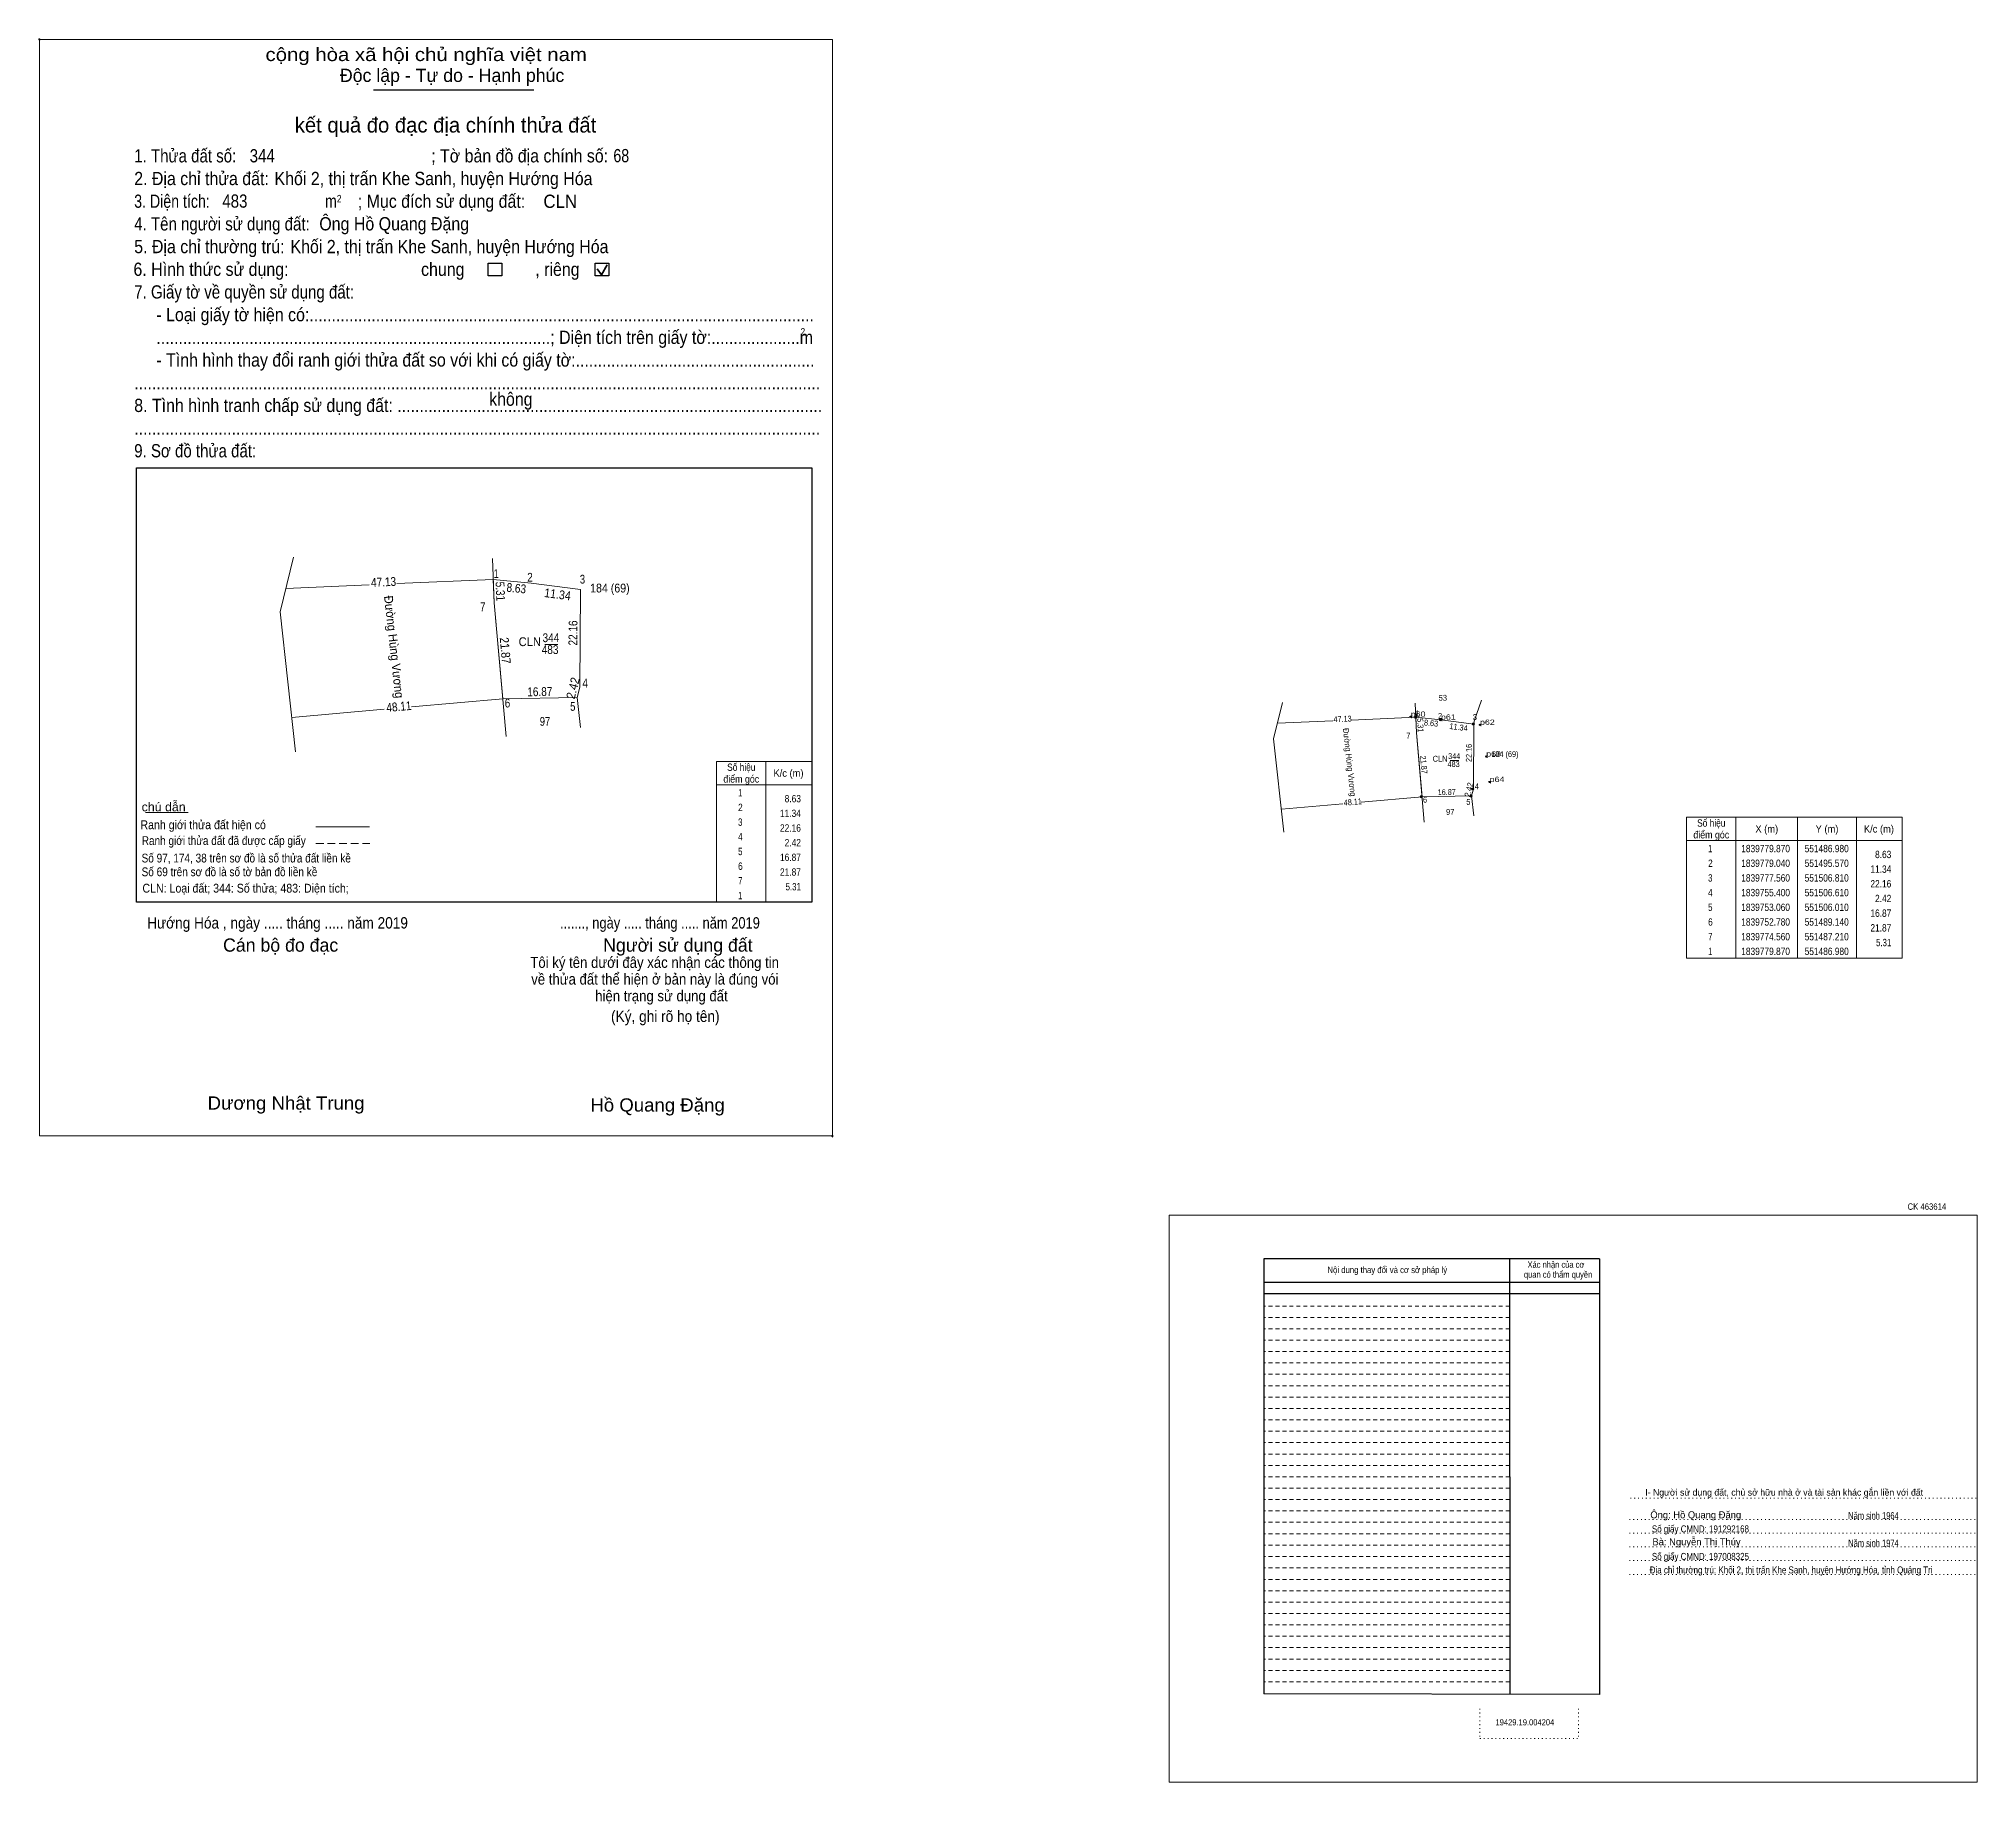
# Model space of a CAD drawing. Header units: metres. Extents: x 551018 to 552101, y 1839416 to 1840011.
# Drawn here: x 551018 to 551678, y 1839417 to 1840011 of the extents above; entities that cross this region are included whole.
import ezdxf
from ezdxf.enums import TextEntityAlignment as Align

# ---------------------------------------------------------------- set-up
doc = ezdxf.new("R2010")
doc.units = ezdxf.units.M
doc.header["$LTSCALE"] = 0.88
doc.header["$PDMODE"] = 32
doc.header["$PDSIZE"] = 0.44
for name, pattern in [('DOTTED', [1.5, 0.3, -1.2]), ('MEDIUM_DASHED', [4.5, 3, -1.5]), ('SHORT_DASHED', [2.7, 1.5, -1.2])]:
    doc.linetypes.add(name, pattern=pattern)
for name, color, linetype, lineweight in [('1', 7, 'DOTTED', 13), ('17', 7, 'Continuous', 13), ('18', 7, 'Continuous', 25), ('2', 7, 'SHORT_DASHED', 13), ('28', 7, 'Continuous', 13), ('49', 7, 'Continuous', 13), ('6', 7, 'Continuous', 13), ('63', 7, 'Continuous', 13)]:
    doc.layers.add(name, color=color, linetype=linetype, lineweight=lineweight)
for name, color, linetype in [('12', 7, 'Continuous'), ('40', 7, 'Continuous'), ('7', 7, 'Continuous'), ('9', 7, 'Continuous')]:
    doc.layers.add(name, color=color, linetype=linetype)

msp = doc.modelspace()

# ---------------------------------------------------------------- hatches: boundary and pattern name
at = {"layer": '28'}
for points in [[(551487.38, 1839779.87, 1), (551486.58, 1839779.87, 1)], [(551495.7667, 1839779.0616, 1), (551494.9667, 1839779.0616, 1)], [(551507.0067, 1839777.5816, 1), (551506.2067, 1839777.5816, 1)], [(551489.3367, 1839752.8016, 1), (551488.5367, 1839752.8016, 1)], [(551506.2067, 1839753.0816, 1), (551505.4067, 1839753.0816, 1)], [(551506.8067, 1839755.4216, 1), (551506.0067, 1839755.4216, 1)]]:
    msp.add_hatch(color=256, dxfattribs=at).paths.add_polyline_path(points)

# ---------------------------------------------------------------- linework, layer by layer
at = {"layer": '1'}
for p, q in [((551560.09, 1839513.95), (551678.17, 1839513.95)), ((551559.73, 1839506.7), (551677.76, 1839506.7)), ((551559.73, 1839502.02), (551677.76, 1839502.02)), ((551559.73, 1839497.34), (551677.76, 1839497.34)), ((551559.73, 1839492.66), (551677.76, 1839492.66)), ((551559.73, 1839487.93), (551677.76, 1839487.93)), ((551508.85, 1839442.21), (551508.85, 1839432.11)), ((551542.35, 1839442.21), (551542.35, 1839432.11)), ((551508.85, 1839432.11), (551542.35, 1839432.11))]:
    msp.add_line(p, q, dxfattribs=at)
at = {"layer": '1', "linetype": 'Continuous'}
for points in [[(551104.88, 1839834.41), (551100.26, 1839815.76), (551105.53, 1839768.06)], [(551441.65, 1839784.94), (551438.57, 1839772.51), (551442.08, 1839740.71)]]:
    msp.add_lwpolyline(points, dxfattribs=at)
for points in [[(551172.88, 1839826.8), (551185.76, 1839825.56), (551202.62, 1839823.34), (551202.32, 1839790.1), (551201.42, 1839786.59), (551176.12, 1839786.17), (551173.22, 1839818.84)], [(551486.98, 1839779.87), (551495.57, 1839779.04), (551506.81, 1839777.56), (551506.61, 1839755.4), (551506.01, 1839753.06), (551489.14, 1839752.78), (551487.21, 1839774.56)], [(551403.05, 1839417.18), (551678.17, 1839417.18), (551678.17, 1839610.26), (551403.05, 1839610.26)], [(551403.05, 1839610.26), (551678.17, 1839610.26), (551678.17, 1839417.18), (551403.05, 1839417.18)], [(551403.05, 1839417.18), (551678.17, 1839417.18), (551678.17, 1839610.26), (551403.05, 1839610.26)]]:
    msp.add_lwpolyline(points, close=True, dxfattribs=at)
at = {"layer": '17'}
msp.add_line((551054.46, 1839747.43), (551068.94, 1839747.43), dxfattribs=at)
at = {"layer": '2', "linetype": 'Continuous', "lineweight": 25}
for p, q in [((551132.05, 1839993.61), (551186.66, 1839993.61)), ((551051.44, 1839864.82), (551281.31, 1839864.82)), ((551281.31, 1839864.82), (551281.31, 1839716.86)), ((551549.55, 1839595.45), (551435.24, 1839595.45)), ((551435.24, 1839595.45), (551435.24, 1839447.28)), ((551518.95, 1839595.45), (551518.97, 1839447.18)), ((551549.55, 1839587.37), (551435.38, 1839587.37)), ((551549.55, 1839583.5), (551435.38, 1839583.5))]:
    msp.add_line(p, q, dxfattribs=at)
at = {"layer": '2', "linetype": 'Continuous', "lineweight": 35}
for p, q in [((551208.21, 1839932.57), (551209.75, 1839930.57)), ((551209.75, 1839930.57), (551211.62, 1839933.92))]:
    msp.add_line(p, q, dxfattribs=at)
at = {"layer": '2', "linetype": 'Continuous'}
for p, q in [((551100.26, 1839815.76), (551104.88, 1839834.41)), ((551438.57, 1839772.51), (551441.65, 1839784.94))]:
    msp.add_line(p, q, dxfattribs=at)
at = {"layer": '2'}
for p, q in [((551518.95, 1839579.37), (551435.19, 1839579.37)), ((551518.95, 1839575.49), (551435.19, 1839575.49)), ((551518.95, 1839575.49), (551435.24, 1839575.49)), ((551518.95, 1839571.6), (551435.24, 1839571.6)), ((551518.95, 1839567.73), (551435.24, 1839567.73)), ((551518.95, 1839563.87), (551435.24, 1839563.87)), ((551518.95, 1839559.96), (551435.24, 1839559.96)), ((551518.95, 1839556.12), (551435.24, 1839556.12)), ((551518.97, 1839552.23), (551435.24, 1839552.23)), ((551518.97, 1839548.37), (551435.24, 1839548.37)), ((551518.97, 1839544.45), (551435.24, 1839544.45)), ((551518.97, 1839540.59), (551435.24, 1839540.59)), ((551518.97, 1839536.73), (551435.24, 1839536.73)), ((551518.97, 1839532.84), (551435.24, 1839532.84)), ((551518.97, 1839528.93), (551435.24, 1839528.93)), ((551518.97, 1839525.06), (551435.24, 1839525.06)), ((551518.97, 1839521.17), (551435.24, 1839521.17)), ((551518.97, 1839517.31), (551435.24, 1839517.31)), ((551518.97, 1839513.47), (551435.24, 1839513.47)), ((551518.97, 1839509.56), (551435.24, 1839509.56)), ((551518.97, 1839505.72), (551435.24, 1839505.72)), ((551518.97, 1839501.81), (551435.24, 1839501.81)), ((551518.97, 1839497.89), (551435.24, 1839497.89)), ((551518.97, 1839494.05), (551435.24, 1839494.05)), ((551518.97, 1839490.19), (551435.24, 1839490.19)), ((551518.97, 1839486.28), (551435.24, 1839486.28)), ((551518.97, 1839482.41), (551435.24, 1839482.41)), ((551518.97, 1839478.53), (551435.24, 1839478.53)), ((551518.97, 1839474.66), (551435.24, 1839474.66)), ((551518.97, 1839470.75), (551435.24, 1839470.75)), ((551518.97, 1839466.91), (551435.24, 1839466.91)), ((551518.97, 1839463.05), (551435.24, 1839463.05)), ((551518.97, 1839459.13), (551435.24, 1839459.13)), ((551518.97, 1839455.25), (551435.24, 1839455.25)), ((551518.97, 1839451.41), (551435.24, 1839451.41))]:
    msp.add_line(p, q, dxfattribs=at)
at = {"layer": '2', "linetype": 'Continuous'}
msp.add_lwpolyline([(551018.33, 1840010.73), (551288.34, 1840010.73), (551288.34, 1839637.27), (551018.33, 1839637.27)], close=True, dxfattribs=at)
at = {"layer": '2', "linetype": 'Continuous', "lineweight": 25}
for points in [[(551171.12, 1839934.56), (551175.76, 1839934.56), (551175.76, 1839930.24), (551171.12, 1839930.24)], [(551207.61, 1839934.56), (551212.25, 1839934.56), (551212.25, 1839930.24), (551207.61, 1839930.24)]]:
    msp.add_lwpolyline(points, close=True, dxfattribs=at)
for points in [[(551281.31, 1839716.86), (551051.44, 1839716.86), (551051.44, 1839864.82)], [(551549.55, 1839595.45), (551549.5, 1839447.09), (551435.24, 1839447.28)]]:
    msp.add_lwpolyline(points, dxfattribs=at)
at = {"layer": '2'}
for p in [(551018.33, 1840010.73), (551288.34, 1839637.27)]:
    msp.add_point(p, dxfattribs=at)
at = {"layer": '28'}
for points in [[(551172.88, 1839826.8), (551185.76, 1839825.56), (551202.62, 1839823.34)], [(551506.81, 1839777.56), (551506.82, 1839778.53), (551509.33, 1839785.68)], [(551486.98, 1839779.87), (551495.57, 1839779.04), (551506.81, 1839777.56)]]:
    msp.add_lwpolyline(points, dxfattribs=at)
for centre in [(551486.98, 1839779.87), (551495.3667, 1839779.0616), (551506.6067, 1839777.5816), (551488.9367, 1839752.8016), (551505.8067, 1839753.0816), (551506.4067, 1839755.4216)]:
    msp.add_circle(centre, 0.4, dxfattribs=at)
at = {"layer": '49'}
for points in [[(551177.26, 1839773.3), (551173.22, 1839818.84), (551172.56, 1839833.99)], [(551489.9, 1839744.2), (551487.21, 1839774.56), (551486.77, 1839784.66)]]:
    msp.add_lwpolyline(points, dxfattribs=at)
at = {"layer": '6'}
msp.add_line((551112.5, 1839742.51), (551130.78, 1839742.51), dxfattribs=at)
at = {"layer": '6', "linetype": 'MEDIUM_DASHED'}
msp.add_line((551112.48, 1839736.88), (551130.88, 1839736.88), dxfattribs=at)
at = {"layer": '63'}
for p, q in [((551102.24, 1839823.73), (551130.56, 1839824.96)), ((551139.98, 1839825.38), (551172.88, 1839826.8)), ((551190.42, 1839804.66), (551194.88, 1839804.66)), ((551145, 1839783.41), (551176.12, 1839786.17)), ((551176.12, 1839786.17), (551201.42, 1839786.59)), ((551104.24, 1839779.8), (551135.68, 1839782.58)), ((551439.89, 1839777.82), (551458.77, 1839778.64)), ((551465.05, 1839778.92), (551486.98, 1839779.87)), ((551265.71, 1839764.86), (551265.71, 1839716.86)), ((551265.71, 1839764.86), (551265.71, 1839716.86)), ((551498.67, 1839765.11), (551501.65, 1839765.11)), ((551248.91, 1839756.86), (551281.31, 1839756.86)), ((551468.39, 1839750.94), (551489.14, 1839752.78)), ((551489.14, 1839752.78), (551506.01, 1839753.06)), ((551441.22, 1839748.53), (551462.18, 1839750.39)), ((551596.01, 1839745.85), (551596.01, 1839697.85)), ((551617.01, 1839745.85), (551617.01, 1839697.85)), ((551637.01, 1839745.85), (551637.01, 1839697.85)), ((551579.21, 1839737.85), (551652.61, 1839737.85))]:
    msp.add_line(p, q, dxfattribs=at)
for points in [[(551202.62, 1839823.34), (551202.32, 1839790.1), (551201.42, 1839786.59), (551202.61, 1839776.42)], [(551506.81, 1839777.56), (551506.61, 1839755.4), (551506.01, 1839753.06), (551506.8, 1839746.28)]]:
    msp.add_lwpolyline(points, dxfattribs=at)
for points in [[(551248.91, 1839764.86), (551281.31, 1839764.86), (551281.31, 1839716.86), (551248.91, 1839716.86)], [(551579.21, 1839745.85), (551652.61, 1839745.85), (551652.61, 1839697.85), (551579.21, 1839697.85)]]:
    msp.add_lwpolyline(points, close=True, dxfattribs=at)
at = {"layer": '7'}
for p in [(551485.29, 1839780.05), (551495.57, 1839779.04), (551508.87, 1839777.29), (551510.98, 1839766.5), (551512.14, 1839757.83)]:
    msp.add_point(p, dxfattribs=at)

# ---------------------------------------------------------------- texts
at = {"layer": '1'}
for s, height, width, p in [('184 (69)', 3, 0.9, (551212.58, 1839822.38)), ('CLN', 3, 0.95, (551185.315, 1839804.11)), ('344', 3, 0.85, (551192.505, 1839805.46)), ('483', 3, 0.85, (551192.215, 1839801.41)), ('53', 2, 0.8, (551496.205, 1839785.5)), ('97', 3, 0.8, (551190.49, 1839776.98)), ('CLN', 2, 0.95, (551495.275, 1839764.74)), ('344', 2, 0.85, (551500.065, 1839765.64)), ('184 (69)', 2, 0.9, (551517.34, 1839766.31)), ('483', 2, 0.85, (551499.87, 1839762.94)), ('97', 2, 0.8, (551498.725, 1839746.65))]:
    msp.add_text(s, height=height, dxfattribs=dict(at, width=width)).set_placement(p, align=Align.CENTER)
at = {"layer": '12', "width": 1.25}
for s, p in [('p60', (551485.29, 1839780.04)), ('p61', (551495.57, 1839779.04)), ('p62', (551508.87, 1839777.29)), ('p63', (551510.98, 1839766.5)), ('p64', (551512.14, 1839757.82))]:
    msp.add_text(s, height=1.8, dxfattribs=at).set_placement(p)
at = {"layer": '18', "width": 0.85}
msp.add_text('19429.19.004204', height=2.08, dxfattribs=at).set_placement((551524.14, 1839436.55), align=Align.CENTER)
at = {"layer": '2'}
for s, height, width, p in [('cộng hòa xã hội chủ nghĩa việt nam', 4.507, 1.15, (551095.32, 1840003.35)), ('1. Thửa đất số:', 4.507, 0.85, (551050.61, 1839968.84)), ('344', 4.51, 0.85, (551089.92, 1839968.84)), ('; Tờ bản đồ địa chính số:', 4.507, 0.9, (551151.73, 1839968.84)), ('68', 4.51, 0.8, (551213.77, 1839968.9)), ('2. Địa chỉ thửa đất:', 4.507, 0.9, (551050.61, 1839961.11)), ('Khối 2, thị trấn Khe Sanh, huyện Hướng Hóa', 4.51, 0.9, (551098.38, 1839961.11)), ('3. Diện tích:', 4.507, 0.8, (551050.61, 1839953.38)), ('483', 4.51, 0.85, (551080.61, 1839953.42)), ('m', 4.507, 0.8, (551115.58, 1839953.38)), ('2', 2.575, 0.8, (551119.63, 1839955.19)), ('; Mục đích sử dụng đất:', 4.507, 0.9, (551126.75, 1839953.38)), ('CLN', 4.51, 0.95, (551189.95, 1839953.35)), ('4. Tên người sử dụng đất:', 4.507, 0.85, (551050.61, 1839945.66)), ('Ông Hồ Quang Đặng', 4.51, 0.9, (551113.64, 1839945.69)), ('5. Địa chỉ thường trú:', 4.507, 0.9, (551050.61, 1839937.93)), ('Khối 2, thị trấn Khe Sanh, huyện Hướng Hóa', 4.51, 0.9, (551103.82, 1839937.93)), ('6. Hình thức sử dụng:', 4.507, 0.9, (551050.35, 1839930.2)), ('chung                , riêng', 4.507, 0.9, (551148.29, 1839930.2)), ('7. Giấy tờ về quyền sử dụng đất:', 4.507, 0.85, (551050.61, 1839922.48)), ('     - Loại giấy tờ hiện có:..................................................................................................................', 4.507, 0.9, (551050.61, 1839914.75)), ('     .........................................................................................; Diện tích trên giấy tờ:....................m', 4.507, 0.9, (551050.61, 1839907.02)), ('2', 2.575, 0.8, (551277.52, 1839909.86)), ('     - Tình hình thay đổi ranh giới thửa đất so với khi có giấy tờ:......................................................', 4.507, 0.9, (551050.61, 1839899.3)), ('...........................................................................................................................................................', 4.507, 0.9, (551050.61, 1839891.57)), ('8. Tình hình tranh chấp sử dụng đất: ................................................................................................', 4.507, 0.9, (551050.61, 1839883.84)), ('không', 4.507, 0.9, (551171.47, 1839885.97)), ('9. Sơ đồ thửa đất:', 4.507, 0.85, (551050.61, 1839868.39)), ('...........................................................................................................................................................', 4.507, 0.9, (551050.61, 1839876.12)), ('Hướng Hóa , ngày ..... tháng ..... năm 2019', 3.86, 0.9, (551055.02, 1839707.93)), ('......., ngày ..... tháng ..... năm 2019', 3.86, 0.85, (551195.61, 1839707.93)), ('(Ký, ghi rõ họ tên)', 3.863, 0.9, (551212.97, 1839676.12)), ('Dương Nhật Trung', 4.51, 1.05, (551075.59, 1839646.24)), ('Hồ Quang Đặng', 4.51, 1.05, (551205.93, 1839645.58))]:
    msp.add_text(s, height=height, dxfattribs=dict(at, width=width)).set_placement(p)
for s, p in [('Độc lập - Tự do - Hạnh phúc', (551120.66, 1839996.24)), ('Cán bộ đo đạc', (551080.87, 1839700.04)), ('Người sử dụng đất', (551210.29, 1839700.04))]:
    msp.add_text(s, height=4.507, dxfattribs=at).set_placement(p)
for s, height, p in [('kết quả đo đạc địa chính thửa đất', 5.151, (551156.615, 1839979.01)), ('.', 1.288, (551288.3172, 1839636.58))]:
    msp.add_text(s, height=height, dxfattribs=at).set_placement(p, align=Align.CENTER)
for s, height, width, p in [('Tôi ký tên dưới đây xác nhận các thông tin', 3.724, 0.9, (551227.82, 1839694.53)), ('về thửa đất thể hiện ở bản này là đúng vói', 3.724, 0.9, (551227.885, 1839688.84)), ('hiện trạng sử dụng đất', 3.724, 0.9, (551230.135, 1839683.14)), ('Xác nhận của cơ', 2.186, 0.85, (551534.725, 1839592.38)), ('Xác nhận của cơ', 2.186, 0.85, (551534.725, 1839592.38)), ('Nội dung thay đổi và cơ sở pháp lý', 2.186, 0.9, (551477.305, 1839590.58)), ('Nội dung thay đổi và cơ sở pháp lý', 2.186, 0.9, (551477.305, 1839590.58)), (' quan có thẩm quyền', 2.186, 0.85, (551535.085, 1839589)), (' quan có thẩm quyền', 2.186, 0.85, (551535.085, 1839589))]:
    msp.add_text(s, height=height, dxfattribs=dict(at, width=width)).set_placement(p, align=Align.CENTER)
at = {"layer": '28'}
msp.add_text('I- Người sử dụng đất, chủ sở hữu nhà ở và tài sản khác gắn liền với đất', height=2.216, dxfattribs=at).set_placement((551612.435, 1839514.79), align=Align.CENTER)
for s, width, p in [('Năm sinh 1964', 0.8, (551642.835, 1839506.78)), ('Số giấy CMND: 191292168', 0.85, (551583.915, 1839502.26)), ('Số giấy CMND: 197008325', 0.85, (551583.915, 1839492.9)), ('Năm sinh 1974', 0.8, (551642.835, 1839497.42)), ('Địa chỉ thường trú: Khối 2, thị trấn Khe Sanh, huyện Hướng Hóa, tỉnh Quảng Trị', 0.85, (551614.815, 1839488.29))]:
    msp.add_text(s, height=2.39, dxfattribs=dict(at, width=width)).set_placement(p, align=Align.CENTER)
at = {"layer": '40', "width": 0.9}
msp.add_text('CK 463614', height=2.181, dxfattribs=at).set_placement((551661.025, 1839612.13), align=Align.CENTER)
at = {"layer": '6'}
for s, width, p in [('chú dẫn', 1.05, (551053.14, 1839747.85)), ('Ranh giới thửa đất hiện có ', 0.9, (551052.72, 1839741.76)), ('Ranh giới thửa đất đã được cấp giấy', 0.85, (551053.18, 1839736.38)), ('Số 97, 174, 38 trên sơ đồ là số thửa đất liền kề', 0.85, (551053.13, 1839730.42)), ('Số 69 trên sơ đồ là số tờ bản đồ liền kề', 0.85, (551053.13, 1839725.74)), ('CLN: Loại đất; 344: Số thửa; 483: Diện tích;', 0.9, (551053.41, 1839720.16))]:
    msp.add_text(s, height=3, dxfattribs=dict(at, width=width)).set_placement(p)
at = {"layer": '63'}
for s, height, rotation, width, p in [('47.13', 3, 2.493, 0.85, (551135.5748, 1839824.4687)), ('5.31', 3, 272.48, 0.85, (551173.7816, 1839822.6899)), ('8.63', 3, 354.481, 0.85, (551180.5807, 1839822.3495)), ('Đường Hùng Vương', 3, 276.295, 0.95, (551137.5899, 1839803.6745)), ('11.34', 3, 352.499, 0.9, (551194.5742, 1839820.2656)), ('22.16', 3, 89.483, 0.85, (551201.5094, 1839808.5665)), ('21.87', 3, 275.064, 0.9, (551175.4715, 1839802.4524)), ('2.42', 3, 75.619, 0.95, (551201.4427, 1839789.4374)), ('48.11', 3, 5.068, 0.85, (551140.8575, 1839782.022)), ('16.87', 3, 0.951, 0.85, (551188.7501, 1839787.0919)), ('47.13', 2, 2.493, 0.85, (551462.1065, 1839778.3157)), ('5.31', 2, 272.48, 0.85, (551487.5845, 1839777.1283)), ('8.63', 2, 354.481, 0.85, (551492.1088, 1839776.8998)), ('Đường Hùng Vương', 2, 276.295, 0.95, (551463.4498, 1839764.4546)), ('11.34', 2, 352.499, 0.9, (551501.4445, 1839775.5131)), ('21.87', 2, 275.064, 0.9, (551488.7116, 1839763.6283)), ('22.16', 2, 89.483, 0.85, (551506.0662, 1839767.706)), ('16.87', 2, 0.951, 0.85, (551497.5534, 1839753.3979)), ('2.42', 2, 75.619, 0.95, (551506.0222, 1839754.9566)), ('48.11', 2, 5.068, 0.85, (551465.6367, 1839750.0151))]:
    msp.add_text(s, height=height, rotation=rotation, dxfattribs=dict(at, width=width)).set_placement(p, align=Align.CENTER)
for s, height, width, p in [(' 1', 3, 0.75, (551174.71, 1839827.28)), (' 2', 3, 0.85, (551186.32, 1839826.04)), (' 3', 3, 0.8, (551204.13, 1839825.41)), (' 7', 3, 0.8, (551170.17, 1839815.96)), (' 4', 3, 0.85, (551205.12, 1839790.01)), (' 6', 3, 0.85, (551178.66, 1839783.22)), (' 5', 3, 0.8, (551200.84, 1839782.08)), (' 1', 2, 0.75, (551488.2, 1839780.19)), (' 2', 2, 0.85, (551495.94, 1839779.36)), (' 3', 2, 0.8, (551507.82, 1839778.94)), (' 7', 2, 0.8, (551485.18, 1839772.64)), ('8.63', 2.5, 0.85, (551277.63, 1839750.92)), (' 6', 2, 0.85, (551490.84, 1839750.81)), (' 4', 2, 0.85, (551508.47, 1839755.34)), ('11.34', 2.5, 0.85, (551277.61, 1839745.92)), (' 5', 2, 0.8, (551505.62, 1839750.05)), ('22.16', 2.5, 0.85, (551277.62, 1839740.92)), ('16.87', 2.5, 0.85, (551277.62, 1839730.92)), ('2.42', 2.5, 0.85, (551277.63, 1839735.92)), ('8.63', 2.5, 0.85, (551648.91, 1839731.91)), ('21.87', 2.5, 0.85, (551277.62, 1839725.92)), ('11.34', 2.5, 0.85, (551648.91, 1839726.91)), ('5.31', 2.5, 0.8, (551277.62, 1839720.92)), ('22.16', 2.5, 0.85, (551648.91, 1839721.91)), ('2.42', 2.5, 0.85, (551648.91, 1839716.91)), ('16.87', 2.5, 0.85, (551648.91, 1839711.91)), ('21.87', 2.5, 0.85, (551648.91, 1839706.91)), ('5.31', 2.5, 0.8, (551648.91, 1839701.91))]:
    msp.add_text(s, height=height, dxfattribs=dict(at, width=width)).set_placement(p, align=Align.RIGHT)
for s, width, p in [('điểm góc', 0.9, (551257.32, 1839757.62)), ('Số hiệu', 0.85, (551257.32, 1839761.62)), ('K/c (m)', 0.95, (551273.4, 1839759.62)), (' 1', 0.75, (551256.605, 1839752.92)), (' 2', 0.85, (551256.62, 1839747.92)), (' 4', 0.85, (551256.605, 1839737.92)), (' 3', 0.8, (551256.6, 1839742.92)), ('điểm góc', 0.9, (551587.61, 1839738.61)), ('Số hiệu', 0.85, (551587.61, 1839742.61)), ('X (m)', 0.95, (551606.51, 1839740.61)), ('Y (m)', 0.95, (551627.02, 1839740.61)), ('K/c (m)', 0.95, (551644.7, 1839740.61)), (' 5', 0.8, (551256.62, 1839732.92)), (' 1', 0.75, (551586.91, 1839733.91)), ('1839779.870', 0.85, (551606.11, 1839733.91)), ('551486.980', 0.85, (551626.91, 1839733.91)), (' 6', 0.85, (551256.62, 1839727.92)), (' 3', 0.8, (551586.9, 1839723.91)), (' 2', 0.85, (551586.92, 1839728.91)), ('1839779.040', 0.85, (551606.11, 1839728.91)), ('1839777.560', 0.85, (551606.11, 1839723.91)), ('551495.570', 0.85, (551626.91, 1839728.91)), ('551506.810', 0.85, (551626.91, 1839723.91)), (' 7', 0.8, (551256.62, 1839722.92)), (' 1', 0.75, (551256.605, 1839717.92)), (' 4', 0.85, (551586.91, 1839718.91)), ('1839755.400', 0.85, (551606.11, 1839718.91)), ('551506.610', 0.85, (551626.91, 1839718.91)), (' 5', 0.8, (551586.92, 1839713.91)), ('1839753.060', 0.85, (551606.11, 1839713.91)), ('551506.010', 0.85, (551626.91, 1839713.91)), (' 6', 0.85, (551586.92, 1839708.91)), (' 7', 0.8, (551586.92, 1839703.91)), ('1839752.780', 0.85, (551606.11, 1839708.91)), ('1839774.560', 0.85, (551606.11, 1839703.91)), ('551489.140', 0.85, (551626.91, 1839708.91)), ('551487.210', 0.85, (551626.91, 1839703.91)), (' 1', 0.75, (551586.91, 1839698.91)), ('1839779.870', 0.85, (551606.11, 1839698.91)), ('551486.980', 0.85, (551626.91, 1839698.91))]:
    msp.add_text(s, height=2.5, dxfattribs=dict(at, width=width)).set_placement(p, align=Align.CENTER)
at = {"layer": '9'}
for s, p in [('Ông: Hồ Quang Đặng', (551582.32, 1839507.06)), ('Bà: Nguyễn Thị Thúy', (551582.59, 1839497.87))]:
    msp.add_text(s, height=2.39, dxfattribs=at).set_placement(p, align=Align.CENTER)

doc.saveas('drawing.dxf')
